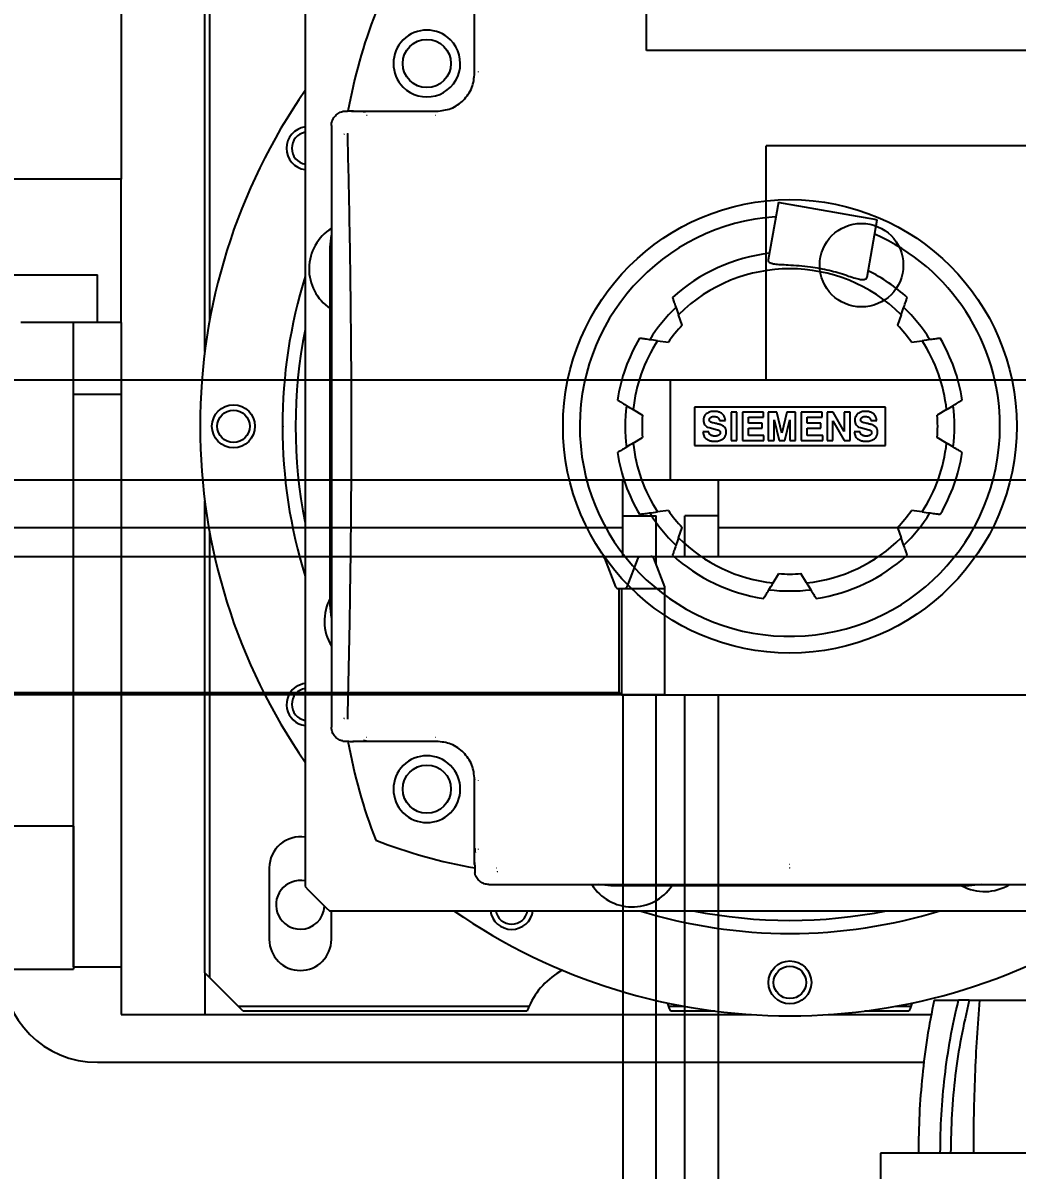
# Model space of a CAD drawing. Header units: inches. Extents: x -347369 to -260369, y 119522 to 149869.
# Drawn here: x -344719.2 to -344511.1, y 139558.1 to 139798.4 of the extents above; entities that cross this region are included whole.
import ezdxf

# ---------------------------------------------------------------- set-up
doc = ezdxf.new("R2010")
doc.units = ezdxf.units.IN
doc.header["$LTSCALE"] = 300
doc.linetypes.add('DOT2', pattern=[0.635, 0, -0.635])
doc.layers.add('INCASTELLATURA MOT', color=4, linetype='Continuous')
doc.layers.add('QUOTE', color=7, linetype='Continuous')
doc.styles.get("Standard").update_dxf_attribs({"font": 'romans.shx'})
doc.dimstyles.new('sc1a100_pollici', dxfattribs={"dimscale": 100, "dimtxt": 3, "dimasz": 3, "dimexe": 0, "dimexo": 0, "dimgap": 1, "dimtad": 1, "dimzin": 12, "dimdsep": 46, "dimtxsty": 'Standard', "dimblk": 'CLOSEDBLANK', "dimcen": 1, "dimclrd": 253, "dimclre": 253, "dimclrt": 2, "dimadec": 0, "dimazin": 3, "dimtfac": 1, "dimtmove": 0, "dimatfit": 1, "dimldrblk": 'CLOSEDBLANK', "dimfxl": 1, "dimtolj": 1, "dimtzin": 0, "dimarcsym": 0})

# ---------------------------------------------------------------- blocks, each defined once
blk = doc.blocks.new('_ClosedBlank')
at = {"color": 0, "linetype": 'ByBlock', "lineweight": -2}
for p, q in [((-1, 0.16667), (0, 0)), ((-1, 0.16667), (-1, -0.16667)), ((0, 0), (-1, -0.16667))]:
    blk.add_line(p, q, dxfattribs=at)
blk = doc.blocks.new('*D17')
at = {"layer": 'Defpoints', "color": 0, "transparency": 16777216}
for p in [(-346133.63, 139932.66), (-344588.62, 139932.66), (-345533.63, 138999.66)]:
    blk.add_point(p, dxfattribs=at)
at = {"layer": 'QUOTE', "color": 253, "lineweight": -2, "transparency": 16777216}
for p, q in [((-346133.63, 140232.66), (-346133.63, 143475.51)), ((-344588.62, 139932.66), (-346133.63, 139932.66)), ((-346133.63, 138999.66), (-346133.63, 139932.66)), ((-345533.63, 138999.66), (-346133.63, 138999.66)), ((-346133.63, 138699.66), (-346133.63, 138399.66))]:
    blk.add_line(p, q, dxfattribs=at)
at = {"layer": 'QUOTE', "color": 253, "lineweight": -2, "transparency": 16777216, "xscale": 300, "yscale": 300, "zscale": 300}
for p, rotation in [((-346133.63, 139932.66), 270), ((-346133.63, 138999.66), 90)]:
    blk.add_blockref('_ClosedBlank', p, dxfattribs=dict(at, rotation=rotation))
at = {"layer": 'QUOTE', "color": 2, "transparency": 16777216, "char_height": 300, "attachment_point": 5, "rotation": 90}
for s, insert in [('\\A1;[3\'-0 3/4"]', (-345805.06, 142004.08)), ('\\A1;933', (-346383.63, 142004.08))]:
    blk.add_mtext(s, dxfattribs=dict(at, insert=insert))
blk = doc.blocks.new('*U50')
at = {"layer": 'INCASTELLATURA MOT', "linetype": 'Continuous'}
for p, q in [((-5820, 773), (-5980, 773)), ((-5980, 724), (-5980, 773)), ((-6000, 724), (0, 724)), ((-6000, 703), (-6000, 724)), ((-6000, 703), (0, 703)), ((-5990, 703), (-5990, 687)), ((-5990, 695.5), (-5997, 695.5)), ((-5997, 687), (-5997, 695.5)), ((-10, 692.97), (-5990, 692.97)), ((-6009.09, 680.64), (-6006.78, 686.61)), ((-6006.19, 687), (-14.39, 687)), ((-6010.29, 680.25), (-6010.29, 658)), ((-6010.29, 680.25), (-6009.68, 680.25)), ((-6010.29, 658), (-0.71, 658)), ((-5997, 420.5), (-5997, 658)), ((-5990, 658), (-5990, 408))]:
    blk.add_line(p, q, dxfattribs=at)
at = {"layer": 'INCASTELLATURA MOT'}
blk.add_lwpolyline([(-6004.99, 933), (-5, 933), (-5, 793), (-6004.99, 793)], close=True, dxfattribs=at)
at = {"layer": 'INCASTELLATURA MOT', "linetype": 'Continuous'}
blk.add_circle((-5960, 748), 8.75, dxfattribs=at)
at = {"layer": 'INCASTELLATURA MOT', "linetype": 'Continuous', "extrusion": (0, 0, -1)}
blk.add_ellipse((-6006.19, 686.4), major_axis=(-0.637, 0), ratio=0.942476, start_param=0.349066, end_param=1.570796, dxfattribs=at)
at = {"layer": 'INCASTELLATURA MOT', "linetype": 'Continuous'}
blk.add_ellipse((-6009.68, 680.85), major_axis=(-0.637, 0), ratio=0.942476, start_param=1.570796, end_param=2.792527, dxfattribs=at)
blk = doc.blocks.new('*U49')
at = {"layer": 'INCASTELLATURA MOT'}
for p, q in [((-480, 724), (0, 724)), ((0, 703), (0, 724)), ((-480, 703), (0, 703)), ((-10, 687), (-10, 703)), ((-10, 695.5), (-3, 695.5)), ((-3, 685.29), (-3, 695.5)), ((-10, 692.97), (-470, 692.97)), ((-506.19, 687), (-14.39, 687)), ((-14.39, 687), (-4.11, 687)), ((-13.8, 686.61), (-11.49, 680.64)), ((-1.21, 680.64), (-3.51, 686.61)), ((-10.9, 680.25), (-1.19, 680.25)), ((-10.77, 658.5), (-10.77, 680.25)), ((-1.19, 658), (-1.19, 680.6)), ((-509.1, 658.5), (-10.77, 658.5)), ((-10.77, 658.5), (-10.59, 658)), ((-1.19, 658), (-509.1, 658)), ((-10, 658), (-10, 412)), ((-3, 420.5), (-3, 658)), ((-125, 630.5), (-155, 630.5)), ((-125, 630.5), (-125, 600.5)), ((-155, 600.5), (-125, 600.5))]:
    blk.add_line(p, q, dxfattribs=at)
for centre, start_param, end_param in [((-14.39, 686.4), 3.490659, 4.712389), ((-4.11, 686.4), 3.490659, 4.712389), ((-10.9, 680.85), 0.349066, 1.570796), ((-0.61, 680.85), 0.349066, 0.421946)]:
    blk.add_ellipse(centre, major_axis=(-0.637, 0), ratio=0.942476, start_param=start_param, end_param=end_param, dxfattribs=at)
blk = doc.blocks.new('A$C2dc59534')
at = {"layer": 'INCASTELLATURA MOT', "color": 40, "linetype": 'Continuous', "lineweight": 25}
for p, q in [((144, 916), (144, 816)), ((162.5, 866.87), (162.5, 786.38)), ((161.5, 779.92), (161.5, 863.69)), ((182.5, 860.66), (182.5, 667.82)), ((218, 838.24), (218, 852.63)), ((194.73, 830.1), (195.61, 830.24)), ((195.3, 830.21), (194.96, 830.17)), ((195.61, 830.24), (195.53, 830.17)), ((195.61, 830.24), (210, 830.24)), ((188, 827.24), (188, 701.24)), ((188, 822.24), (188, 706.24)), ((144, 816), (-56, 816)), ((144, 786), (144, 816)), ((281.61, 811.17), (279.49, 799.14)), ((281.61, 811.17), (282.15, 811.07)), ((282.15, 811.07), (285.81, 810.43)), ((285.81, 810.43), (298.1, 808.26)), ((298.1, 808.26), (301.76, 807.62)), ((300.17, 795.5), (302.29, 807.52)), ((301.76, 807.62), (302.29, 807.52)), ((187.75, 801.74), (188, 804.31)), ((187.75, 801.74), (188, 801.74)), ((187.75, 726.74), (187.75, 801.74)), ((-56, 796), (139, 796)), ((139, 786), (139, 796)), ((139, 786), (123, 786)), ((134, 771), (134, 786)), ((144, 786), (139, 786)), ((144, 786), (144, 641)), ((261.47, 785.46), (260.7, 787.61)), ((307.3, 787.61), (306.53, 785.46)), ((256.3, 782.17), (258.56, 781.87)), ((309.44, 781.87), (311.7, 782.17)), ((134, 771), (144, 771)), ((251.19, 767.74), (253.14, 766.55)), ((264, 768.24), (264, 760.24)), ((304, 768.24), (264, 768.24)), ((271.68, 767.24), (271.68, 761.24)), ((272.9, 767.24), (271.68, 767.24)), ((272.9, 761.24), (272.9, 767.24)), ((274.09, 767.24), (274.09, 761.24)), ((278.45, 767.24), (274.09, 767.24)), ((278.45, 766.16), (278.45, 767.24)), ((281.3, 767.24), (279.48, 767.24)), ((279.48, 767.24), (279.48, 761.24)), ((282.34, 762.83), (281.3, 767.24)), ((283.39, 767.24), (282.34, 762.83)), ((285.21, 767.24), (283.39, 767.24)), ((285.21, 761.24), (285.21, 767.24)), ((286.4, 767.24), (286.4, 761.24)), ((290.75, 767.24), (286.4, 767.24)), ((290.75, 766.16), (290.75, 767.24)), ((293.06, 767.24), (291.78, 767.24)), ((291.78, 767.24), (291.78, 761.24)), ((295.39, 763.13), (293.06, 767.24)), ((296.61, 767.24), (295.39, 767.24)), ((295.39, 767.24), (295.39, 763.13)), ((296.61, 761.24), (296.61, 767.24)), ((304, 760.24), (304, 768.24)), ((316.81, 767.74), (314.86, 766.55)), ((265.91, 765.22), (266.07, 764.73)), ((266.07, 764.73), (266.19, 764.55)), ((269.27, 765.43), (270.49, 765.43)), ((270.43, 764.02), (270.08, 764.26)), ((275.31, 764.93), (275.31, 766.16)), ((275.31, 766.16), (278.45, 766.16)), ((278.17, 764.93), (275.31, 764.93)), ((278.17, 763.86), (278.17, 764.93)), ((280.7, 761.24), (280.7, 765.61)), ((280.7, 765.61), (281.73, 761.24)), ((282.95, 761.24), (283.99, 765.61)), ((283.99, 765.61), (283.99, 761.24)), ((287.62, 764.93), (287.62, 766.16)), ((287.62, 766.16), (290.75, 766.16)), ((290.48, 764.93), (287.62, 764.93)), ((290.48, 763.86), (290.48, 764.93)), ((293, 765.36), (295.35, 761.24)), ((293, 761.24), (293, 765.36)), ((297.6, 765.22), (297.76, 764.73)), ((297.76, 764.73), (297.88, 764.55)), ((300.96, 765.43), (302.18, 765.43)), ((302.12, 764.02), (301.77, 764.26)), ((251.19, 760.74), (253.14, 761.93)), ((267.02, 763.11), (265.8, 763.11)), ((266.7, 764.09), (267.1, 763.96)), ((267.1, 763.96), (268.84, 763.51)), ((275.31, 762.32), (275.31, 763.86)), ((275.31, 763.86), (278.17, 763.86)), ((278.58, 762.32), (275.31, 762.32)), ((278.58, 761.24), (278.58, 762.32)), ((287.62, 762.32), (287.62, 763.86)), ((287.62, 763.86), (290.48, 763.86)), ((290.89, 762.32), (287.62, 762.32)), ((290.89, 761.24), (290.89, 762.32)), ((298.71, 763.11), (297.49, 763.11)), ((298.39, 764.09), (298.79, 763.96)), ((298.79, 763.96), (300.53, 763.51)), ((316.81, 760.74), (314.86, 761.93)), ((264, 760.24), (304, 760.24)), ((271.68, 761.24), (272.9, 761.24)), ((274.09, 761.24), (278.58, 761.24)), ((279.48, 761.24), (280.7, 761.24)), ((281.73, 761.24), (282.95, 761.24)), ((283.99, 761.24), (285.21, 761.24)), ((286.4, 761.24), (290.89, 761.24)), ((291.78, 761.24), (293, 761.24)), ((295.35, 761.24), (296.61, 761.24)), ((161.5, 649.74), (161.5, 748.56)), ((258.56, 746.61), (256.3, 746.31)), ((311.7, 746.31), (309.44, 746.61)), ((260.7, 740.87), (261.47, 743.02)), ((306.53, 743.02), (307.3, 740.87)), ((162.5, 742.1), (162.5, 648.74)), ((280.5, 731.43), (281.69, 733.38)), ((287.5, 731.43), (286.31, 733.38)), ((188, 724.17), (187.75, 726.74)), ((187.75, 726.74), (188, 726.74)), ((195.61, 698.24), (194.8, 698.41)), ((194.88, 698.32), (195.2, 698.28)), ((195.61, 698.24), (195.53, 698.31)), ((210, 698.24), (195.61, 698.24)), ((218, 675.85), (218, 690.24)), ((218, 675.85), (218.07, 675.77)), ((218.14, 674.97), (218, 675.85)), ((218.03, 675.54), (218.07, 675.2)), ((175, 671.74), (175, 656.74)), ((221, 668.24), (347, 668.24)), ((226, 668.24), (342, 668.24)), ((246.5, 667.99), (243.93, 668.24)), ((324.07, 668.24), (321.5, 667.99)), ((321.5, 667.99), (246.5, 667.99)), ((187.58, 662.74), (380.42, 662.74)), ((188, 656.74), (188, 662.74)), ((134, 651), (144, 651)), ((162.5, 648.74), (161.5, 649.74)), ((161.5, 649.74), (161.5, 641)), ((162.5, 648.74), (168.5, 642.74)), ((168.5, 642.74), (229.38, 642.74)), ((169.5, 641.74), (168.5, 642.74)), ((228.98, 641.74), (169.5, 641.74)), ((258.29, 643.45), (258.62, 642.74)), ((258.62, 642.74), (261.86, 642.74)), ((268.32, 641.74), (259.02, 641.74)), ((308.98, 641.74), (299.68, 641.74)), ((306.14, 642.74), (309.38, 642.74)), ((309.38, 642.74), (309.71, 643.45)), ((314.19, 644), (319.3, 644)), ((321.56, 644), (319.3, 644)), ((321.56, 644), (323.65, 644)), ((323.7, 644), (343.5, 644)), ((144, 641), (161.5, 641)), ((161.5, 641), (275.99, 641)), ((292.01, 641), (313.64, 641)), ((139, 631), (312.1, 631)), ((303, 612), (303, 602.47)), ((391, 612), (303, 612))]:
    blk.add_line(p, q, dxfattribs=at)
at = {"layer": 'INCASTELLATURA MOT', "color": 40, "linetype": 'DOT2', "lineweight": 18}
for p, q in [((218.83, 838.44), (218.83, 852.87)), ((195.37, 829.41), (209.8, 829.41)), ((282.15, 811.07), (279.92, 798.45)), ((285.81, 810.43), (283.62, 798)), ((298.1, 808.26), (295.91, 795.84)), ((301.76, 807.62), (299.53, 794.99)), ((209.8, 699.07), (195.37, 699.07)), ((218.83, 675.61), (218.83, 690.04))]:
    blk.add_line(p, q, dxfattribs=at)
at = {"layer": 'INCASTELLATURA MOT', "color": 4, "linetype": 'Continuous', "lineweight": 25}
blk.add_line((134, 651), (134, 771), dxfattribs=at)
at = {"layer": 'INCASTELLATURA MOT', "color": 40, "linetype": 'Continuous', "lineweight": 25, "flags": 128}
blk.add_lwpolyline([(180.86, 709.89), (182.05, 710.36), (182.5, 710.45)], dxfattribs=at)
at = {"layer": 'INCASTELLATURA MOT', "color": 40, "linetype": 'Continuous', "lineweight": 25}
for centre, radius in [((207.99, 840.25), 5.05), ((284, 764.24), 47.5), ((167.5, 764.24), 4.5), ((167.5, 764.24), 3.4), ((207.99, 688.23), 5.05), ((284, 647.74), 4.5), ((284, 647.74), 3.4)]:
    blk.add_circle(centre, radius, dxfattribs=at)
for centre, radius, start, end in [((296.77, 811.77), 106.9, 158.5071, 170.0529), ((207.99, 840.25), 7, 45, 225), ((207.99, 840.25), 7, 225, 45), ((284, 764.24), 123.5, 145.2717, 180), ((183.11, 822.49), 4.5, 97.7656, 262.2344), ((183.11, 822.49), 3.4, 100.3019, 259.6981), ((284, 764.24), 44, 93.8061, 0), ((193.32, 797.24), 10, 122.1384, 236.1538), ((284, 764.24), 44, 0, 66.1939), ((284, 764.24), 36.5, 96.7186, 132.3334), ((284, 764.24), 106.25, 162.8031, 180), ((284, 764.24), 33, 45.0883, 134.9117), ((284, 764.24), 36.5, 47.6666, 63.2814), ((284, 764.24), 34.5, 133.7362, 148.2638), ((284, 764.24), 34.5, 31.7362, 46.2638), ((284, 764.24), 103.5, 168.718, 191.282), ((284, 764.24), 30.95, 136.7242, 145.2758), ((284, 764.24), 30.95, 34.7242, 43.2758), ((284, 764.24), 36.5, 149.6666, 171.3334), ((284, 764.24), 33, 147.0883, 173.9117), ((284, 764.24), 33, 6.0883, 32.9117), ((284, 764.24), 36.5, 8.6666, 30.3334), ((284, 764.24), 34.5, 172.7362, 187.2638), ((284, 764.24), 34.5, 352.7362, 7.2638), ((284, 764.24), 123.5, 180, 214.7283), ((284, 764.24), 106.25, 180, 197.1969), ((284, 764.24), 30.95, 175.7242, 184.2758), ((284, 764.24), 30.95, 355.7242, 4.2758), ((284, 764.24), 33, 186.0883, 212.9117), ((284, 764.24), 33, 327.0883, 353.9117), ((284, 764.24), 36.5, 188.6666, 210.3334), ((284, 764.24), 36.5, 329.6666, 351.3334), ((284, 764.24), 34.5, 211.7362, 226.2638), ((284, 764.24), 30.95, 214.7242, 223.2758), ((284, 764.24), 30.95, 316.7242, 325.2758), ((284, 764.24), 34.5, 313.7362, 328.2638), ((284, 764.24), 33, 225.0883, 263.9117), ((284, 764.24), 33, 276.0883, 314.9117), ((284, 764.24), 36.5, 227.6666, 261.3334), ((284, 764.24), 36.5, 278.6666, 312.3334), ((284, 764.24), 30.95, 265.7242, 274.2758), ((196.54, 723.46), 10, 151.5376, 211.3363), ((284, 764.24), 34.5, 262.7362, 277.2638), ((183.11, 705.99), 4.5, 120, 262.2344), ((183.11, 705.99), 3.4, 100.3019, 259.6981), ((296.77, 716.71), 106.9, 189.9458, 201.4929), ((207.99, 688.23), 7, 315, 135), ((207.99, 688.23), 7, 135, 315), ((181.5, 671.74), 6.5, 81.1501, 180), ((236.47, 777.01), 106.9, 248.5071, 260.0529), ((181.5, 664), 5.1, 78.6923, 270), ((251, 673.56), 10, 212.1384, 326.1538), ((324.78, 676.78), 10, 241.5376, 301.3363), ((284, 764.24), 140, 223.5312, 226.4688), ((181.5, 664), 5.1, 270, 356.457), ((284, 764.24), 123.5, 235.2717, 304.7283), ((225.75, 663.35), 4.5, 187.7656, 352.2344), ((225.75, 663.35), 3.4, 190.3019, 349.6981), ((284, 764.24), 106.25, 252.8031, 287.1969), ((284, 764.24), 103.5, 258.718, 281.282), ((181.5, 656.74), 6.5, 180, 0), ((139, 651), 20, 180, 270), ((244, 636.24), 16, 118.5209, 156.0305), ((244, 636.24), 16, 156.0305, 159.8945), ((244, 636.24), 16, 20.1055, 23.9695), ((324, 636.24), 16, 156.0305, 159.8945)]:
    blk.add_arc(centre, radius, start, end, dxfattribs=at)
at = {"layer": 'INCASTELLATURA MOT', "color": 40, "linetype": 'DOT2', "lineweight": 18}
for radius, start, end in [(106.26, 162.7856, 180), (106.11, 163.0477, 180), (102.5, 171.9901, 188.0099), (106.26, 180, 197.2144), (106.11, 180, 196.9523), (106.26, 252.7856, 287.2144), (106.11, 253.0477, 286.9523), (102.5, 261.9901, 278.0099)]:
    blk.add_arc((284, 764.24), radius, start, end, dxfattribs=at)
for points, knots in [([(209.8, 829.41), (210.68, 829.48), (212.43, 829.63), (214.86, 830.81), (216.97, 832.71), (218.52, 835.34), (218.73, 837.41), (218.83, 838.44)], [0, 0, 0, 0, 0.186753, 0.373655, 0.560269, 0.780184, 1, 1, 1, 1]), ([(218, 838.24), (218.01, 838.27), (218.04, 838.32), (218.26, 838.38), (218.53, 838.42), (218.73, 838.43), (218.83, 838.44)], [0, 0, 0, 0, 0.279697, 0.559402, 0.77971, 1, 1, 1, 1]), ([(190.67, 825.42), (190.75, 826.14), (190.92, 827.58), (192.28, 829.16), (193.65, 829.97), (194.47, 830.07), (194.73, 830.1)], [0, 0, 0, 0, 0.316394, 0.632775, 0.882383, 1, 1, 1, 1]), ([(191.42, 825.58), (191.48, 826.16), (191.61, 827.31), (192.72, 828.59), (194.04, 829.3), (194.93, 829.37), (195.37, 829.41)], [0, 0, 0, 0, 0.279368, 0.558725, 0.779272, 1, 1, 1, 1]), ([(195.53, 830.17), (195.52, 830.17), (195.49, 830.15), (195.44, 829.98), (195.39, 829.71), (195.38, 829.51), (195.37, 829.41)], [0, 0, 0, 0, 0.048329, 0.417877, 0.70895, 1, 1, 1, 1]), ([(210, 830.24), (209.97, 830.23), (209.92, 830.2), (209.86, 829.98), (209.82, 829.71), (209.81, 829.51), (209.8, 829.41)], [0, 0, 0, 0, 0.279697, 0.559402, 0.77971, 1, 1, 1, 1]), ([(188, 827.24), (188.04, 827.07), (188.13, 826.73), (188.87, 826.12), (189.99, 825.68), (190.67, 825.42)], [0, 0, 0, 0, 0.280011, 0.560022, 1, 1, 1, 1]), ([(190.67, 825.42), (190.7, 825.44), (190.75, 825.47), (190.94, 825.52), (191.17, 825.56), (191.34, 825.57), (191.42, 825.58)], [0, 0, 0, 0, 0.279781, 0.559576, 0.779798, 1, 1, 1, 1]), ([(190.67, 703.06), (190.8, 708.73), (191.05, 720.06), (191.31, 737.2), (191.45, 754.4), (191.46, 771.9), (191.33, 789.64), (191.07, 807.61), (190.8, 819.48), (190.67, 825.42)], [0, 0, 0, 0, 0.140001, 0.280001, 0.420002, 0.560002, 0.706668, 0.853334, 1, 1, 1, 1]), ([(190.67, 703.06), (190.22, 702.89), (189.3, 702.55), (188.26, 701.95), (188.1, 701.51), (188, 701.24)], [0, 0, 0, 0, 0.280011, 0.560022, 1, 1, 1, 1]), ([(190.67, 703.06), (190.7, 703.04), (190.75, 703.01), (190.94, 702.96), (191.17, 702.92), (191.34, 702.91), (191.42, 702.9)], [0, 0, 0, 0, 0.279792, 0.559577, 0.779794, 1, 1, 1, 1]), ([(194.8, 698.41), (194.36, 698.47), (193.22, 698.62), (191.81, 699.76), (190.82, 701.37), (190.72, 702.5), (190.67, 703.06)], [0, 0, 0, 0, 0.192521, 0.505982, 0.752971, 1, 1, 1, 1]), ([(195.37, 699.07), (194.81, 699.13), (193.67, 699.26), (192.33, 700.24), (191.53, 701.55), (191.45, 702.45), (191.42, 702.9)], [0, 0, 0, 0, 0.280054, 0.559553, 0.779753, 1, 1, 1, 1]), ([(195.53, 698.31), (195.52, 698.31), (195.49, 698.33), (195.44, 698.5), (195.39, 698.77), (195.38, 698.97), (195.37, 699.07)], [0, 0, 0, 0, 0.048328, 0.417876, 0.708949, 1, 1, 1, 1]), ([(218.83, 690.04), (218.76, 690.92), (218.61, 692.67), (217.43, 695.1), (215.53, 697.21), (212.9, 698.76), (210.83, 698.97), (209.8, 699.07)], [0, 0, 0, 0, 0.186755, 0.373652, 0.560269, 0.780185, 1, 1, 1, 1]), ([(210, 698.24), (209.97, 698.25), (209.92, 698.28), (209.86, 698.5), (209.82, 698.77), (209.81, 698.97), (209.8, 699.07)], [0, 0, 0, 0, 0.279697, 0.559402, 0.77971, 1, 1, 1, 1]), ([(218, 690.24), (218.01, 690.21), (218.04, 690.16), (218.26, 690.1), (218.53, 690.06), (218.73, 690.05), (218.83, 690.04)], [0, 0, 0, 0, 0.279697, 0.559402, 0.77971, 1, 1, 1, 1]), ([(218.07, 675.77), (218.07, 675.76), (218.09, 675.73), (218.26, 675.68), (218.53, 675.63), (218.73, 675.62), (218.83, 675.61)], [0, 0, 0, 0, 0.048328, 0.417876, 0.708949, 1, 1, 1, 1]), ([(222.66, 671.66), (222.08, 671.72), (220.93, 671.85), (219.65, 672.96), (218.94, 674.28), (218.87, 675.17), (218.83, 675.61)], [0, 0, 0, 0, 0.279368, 0.558726, 0.779272, 1, 1, 1, 1]), ([(222.82, 670.91), (222.1, 670.99), (220.66, 671.16), (219.08, 672.52), (218.27, 673.89), (218.17, 674.71), (218.14, 674.97)], [0, 0, 0, 0, 0.316394, 0.632775, 0.882383, 1, 1, 1, 1]), ([(221, 668.24), (221.17, 668.28), (221.51, 668.37), (222.12, 669.11), (222.56, 670.23), (222.82, 670.91)], [0, 0, 0, 0, 0.280011, 0.560022, 1, 1, 1, 1]), ([(284, 672.44), (278.25, 672.43), (266.74, 672.4), (250.75, 672.22), (236.04, 671.97), (227.12, 671.76), (222.66, 671.66)], [0, 0, 0, 0, 0.279995, 0.5599902, 0.779995, 1, 1, 1, 1]), ([(222.82, 670.91), (222.8, 670.94), (222.77, 670.99), (222.72, 671.18), (222.68, 671.41), (222.67, 671.58), (222.66, 671.66)], [0, 0, 0, 0, 0.279785, 0.559583, 0.779801, 1, 1, 1, 1]), ([(284, 671.69), (278.26, 671.68), (266.78, 671.65), (250.83, 671.47), (236.17, 671.22), (227.27, 671.01), (222.82, 670.91)], [0, 0, 0, 0, 0.279995, 0.55999, 0.779995, 1, 1, 1, 1]), ([(345.34, 671.66), (339.66, 671.79), (328.3, 672.05), (312.34, 672.28), (297.56, 672.42), (288.52, 672.43), (284, 672.44)], [0, 0, 0, 0, 0.279996, 0.559991, 0.779995, 1, 1, 1, 1]), ([(284, 671.69), (284, 671.72), (284, 671.77), (284, 672.02), (284, 672.28), (284, 672.44)], [0, 0, 0, 0, 0.280797, 0.561625, 1, 1, 1, 1]), ([(345.18, 670.91), (339.51, 671.04), (328.18, 671.29), (312.26, 671.53), (297.53, 671.67), (288.51, 671.68), (284, 671.69)], [0, 0, 0, 0, 0.279996, 0.559991, 0.779995, 1, 1, 1, 1])]:
    blk.add_open_spline(points, degree=3, knots=knots, dxfattribs=at)
at = {"layer": 'INCASTELLATURA MOT', "color": 40, "linetype": 'Continuous', "lineweight": 25}
for points, knots in [([(210, 830.24), (211.04, 830.35), (212.6, 830.52), (214.46, 831.54), (215.69, 832.55), (216.7, 833.77), (217.72, 835.64), (217.89, 837.2), (218, 838.24)], [0, 0, 0, 0, 0.24943, 0.375768, 0.499978, 0.624194, 0.750547, 1, 1, 1, 1]), ([(188, 827.24), (188.03, 827.58), (188.1, 828.25), (188.62, 829.15), (189.38, 829.82), (190.04, 830.14), (190.4, 830.17), (190.43, 830.18)], [0, 0, 0, 0, 0.244632, 0.489247, 0.734243, 0.979317, 1, 1, 1, 1]), ([(192.62, 830.24), (192.15, 830.24), (191.2, 830.23), (190.68, 830.2), (190.43, 830.18)], [0, 0, 0, 0, 0.5016976, 1, 1, 1, 1]), ([(192.2, 830.24), (192.42, 830.24), (193.21, 830.24), (194.6, 830.24), (195.61, 830.24)], [0, 0, 0, 0, 0.2780124, 1, 1, 1, 1]), ([(195.53, 830.18), (195.38, 830.19), (195.1, 830.21), (194.81, 830.18), (194.67, 830.16)], [0, 0, 0, 0, 0.497154, 1, 1, 1, 1]), ([(191.42, 702.9), (191.55, 708.58), (191.81, 719.94), (192.07, 737.13), (192.22, 754.37), (192.23, 771.92), (192.09, 789.71), (191.83, 807.72), (191.55, 819.63), (191.42, 825.58)], [0, 0, 0, 0, 0.140001, 0.280001, 0.420002, 0.560002, 0.706668, 0.853334, 1, 1, 1, 1]), ([(279.92, 798.45), (279.7, 798.62), (279.41, 798.85), (279.53, 799.07), (279.56, 799.13)], [0, 0, 0, 0, 0.743832, 1, 1, 1, 1]), ([(283.62, 798), (283.09, 798.03), (282.02, 798.07), (280.77, 798.18), (280.14, 798.32), (279.97, 798.42), (279.92, 798.45)], [0, 0, 0, 0, 0.301737, 0.603686, 0.900274, 1, 1, 1, 1]), ([(295.91, 795.84), (294.69, 796.2), (292.21, 796.94), (288.04, 797.72), (285.17, 797.9), (283.62, 798)], [0, 0, 0, 0, 0.3078736, 0.6246816, 1, 1, 1, 1]), ([(295.91, 795.84), (296.41, 795.68), (297.43, 795.35), (298.64, 795.03), (299.28, 794.94), (299.48, 794.98), (299.53, 794.99)], [0, 0, 0, 0, 0.301737, 0.603686, 0.900274, 1, 1, 1, 1]), ([(299.53, 794.99), (299.79, 795.08), (300.15, 795.19), (300.11, 795.44), (300.1, 795.51)], [0, 0, 0, 0, 0.743832, 1, 1, 1, 1]), ([(259.42, 791.22), (259.43, 791.18), (259.46, 791.1), (259.71, 790.39), (260.1, 789.3), (260.5, 788.17), (260.7, 787.61)], [0, 0, 0, 0, 0.248207, 0.496412, 0.748209, 1, 1, 1, 1]), ([(307.3, 787.61), (307.5, 788.17), (307.89, 789.28), (308.28, 790.38), (308.53, 791.09), (308.57, 791.18), (308.58, 791.22)], [0, 0, 0, 0, 0.248179, 0.496365, 0.748182, 1, 1, 1, 1]), ([(256.3, 782.17), (255.71, 782.25), (254.54, 782.4), (253.39, 782.56), (252.63, 782.66), (252.54, 782.67), (252.5, 782.67)], [0, 0, 0, 0, 0.248179, 0.496365, 0.748182, 1, 1, 1, 1]), ([(315.5, 782.67), (315.46, 782.67), (315.37, 782.66), (314.63, 782.56), (313.48, 782.41), (312.3, 782.25), (311.7, 782.17)], [0, 0, 0, 0, 0.248207, 0.496412, 0.748209, 1, 1, 1, 1]), ([(247.92, 769.74), (247.96, 769.72), (248.03, 769.67), (248.67, 769.28), (249.66, 768.68), (250.68, 768.05), (251.19, 767.74)], [0, 0, 0, 0, 0.248207, 0.496412, 0.748209, 1, 1, 1, 1]), ([(316.81, 767.74), (317.32, 768.05), (318.32, 768.66), (319.32, 769.27), (319.96, 769.67), (320.04, 769.72), (320.08, 769.74)], [0, 0, 0, 0, 0.248179, 0.496365, 0.748182, 1, 1, 1, 1]), ([(266.5, 766.86), (266.41, 766.76), (266.18, 766.54), (265.96, 766.08), (265.91, 765.61), (265.91, 765.32), (265.91, 765.22)], [0, 0, 0, 0, 0.2228826, 0.5194927, 0.835517, 1, 1, 1, 1]), ([(268.14, 767.37), (268.01, 767.37), (267.6, 767.35), (267.02, 767.23), (266.65, 766.96), (266.5, 766.86)], [0, 0, 0, 0, 0.229102, 0.691683, 1, 1, 1, 1]), ([(269.82, 766.88), (269.71, 766.95), (269.39, 767.18), (268.81, 767.34), (268.35, 767.36), (268.14, 767.37)], [0, 0, 0, 0, 0.22621, 0.645129, 1, 1, 1, 1]), ([(270.26, 766.34), (270.19, 766.45), (270.07, 766.65), (269.89, 766.81), (269.82, 766.88)], [0, 0, 0, 0, 0.568241, 1, 1, 1, 1]), ([(298.19, 766.86), (298.1, 766.76), (297.87, 766.54), (297.65, 766.08), (297.6, 765.61), (297.6, 765.32), (297.6, 765.22)], [0, 0, 0, 0, 0.222883, 0.519493, 0.835517, 1, 1, 1, 1]), ([(299.83, 767.37), (299.7, 767.37), (299.29, 767.35), (298.71, 767.23), (298.34, 766.96), (298.19, 766.86)], [0, 0, 0, 0, 0.229102, 0.691684, 1, 1, 1, 1]), ([(301.51, 766.88), (301.4, 766.95), (301.08, 767.18), (300.5, 767.34), (300.04, 767.36), (299.83, 767.37)], [0, 0, 0, 0, 0.22621, 0.64513, 1, 1, 1, 1]), ([(301.95, 766.34), (301.88, 766.45), (301.76, 766.65), (301.58, 766.81), (301.51, 766.88)], [0, 0, 0, 0, 0.56824, 1, 1, 1, 1]), ([(266.19, 764.55), (266.27, 764.46), (266.42, 764.29), (266.61, 764.17), (266.71, 764.12)], [0, 0, 0, 0, 0.530802, 1, 1, 1, 1]), ([(267.13, 765.58), (267.14, 765.65), (267.15, 765.78), (267.25, 765.96), (267.35, 766.04), (267.39, 766.08)], [0, 0, 0, 0, 0.346598, 0.698326, 1, 1, 1, 1]), ([(267.22, 765.31), (267.2, 765.34), (267.16, 765.4), (267.14, 765.49), (267.13, 765.56), (267.13, 765.58)], [0, 0, 0, 0, 0.351627, 0.767158, 1, 1, 1, 1]), ([(267.61, 765.05), (267.56, 765.07), (267.47, 765.1), (267.33, 765.18), (267.26, 765.26), (267.22, 765.31)], [0, 0, 0, 0, 0.333097, 0.612586, 1, 1, 1, 1]), ([(267.39, 766.08), (267.46, 766.13), (267.66, 766.25), (267.94, 766.29), (268.13, 766.29), (268.17, 766.29)], [0, 0, 0, 0, 0.316927, 0.835894, 1, 1, 1, 1]), ([(268.44, 764.84), (268.27, 764.87), (268, 764.93), (267.72, 765.01), (267.61, 765.05)], [0, 0, 0, 0, 0.597621, 1, 1, 1, 1]), ([(268.17, 766.29), (268.31, 766.29), (268.5, 766.28), (268.74, 766.2), (268.85, 766.14), (268.9, 766.1)], [0, 0, 0, 0, 0.529561, 0.76114, 1, 1, 1, 1]), ([(270.08, 764.26), (269.97, 764.33), (269.66, 764.52), (269.1, 764.69), (268.66, 764.79), (268.44, 764.84)], [0, 0, 0, 0, 0.230201, 0.612208, 1, 1, 1, 1]), ([(268.9, 766.1), (268.95, 766.06), (269.08, 765.94), (269.2, 765.7), (269.25, 765.51), (269.27, 765.43)], [0, 0, 0, 0, 0.257796, 0.67971, 1, 1, 1, 1]), ([(270.49, 765.43), (270.47, 765.63), (270.44, 765.94), (270.31, 766.23), (270.26, 766.34)], [0, 0, 0, 0, 0.619811, 1, 1, 1, 1]), ([(297.88, 764.55), (297.96, 764.46), (298.11, 764.29), (298.3, 764.17), (298.4, 764.12)], [0, 0, 0, 0, 0.530802, 1, 1, 1, 1]), ([(298.82, 765.58), (298.83, 765.65), (298.84, 765.78), (298.94, 765.96), (299.04, 766.04), (299.08, 766.08)], [0, 0, 0, 0, 0.346598, 0.698322, 1, 1, 1, 1]), ([(298.91, 765.31), (298.89, 765.34), (298.85, 765.4), (298.83, 765.49), (298.82, 765.56), (298.82, 765.58)], [0, 0, 0, 0, 0.351625, 0.767181, 1, 1, 1, 1]), ([(299.3, 765.05), (299.25, 765.07), (299.16, 765.1), (299.02, 765.18), (298.95, 765.26), (298.91, 765.31)], [0, 0, 0, 0, 0.3330988, 0.6125893, 1, 1, 1, 1]), ([(299.08, 766.08), (299.15, 766.13), (299.35, 766.25), (299.63, 766.29), (299.82, 766.29), (299.86, 766.29)], [0, 0, 0, 0, 0.316927, 0.835895, 1, 1, 1, 1]), ([(300.13, 764.84), (299.96, 764.87), (299.69, 764.93), (299.41, 765.01), (299.3, 765.05)], [0, 0, 0, 0, 0.5976203, 1, 1, 1, 1]), ([(299.86, 766.29), (300, 766.29), (300.19, 766.28), (300.43, 766.2), (300.54, 766.14), (300.59, 766.1)], [0, 0, 0, 0, 0.52956, 0.7611395, 1, 1, 1, 1]), ([(301.77, 764.26), (301.66, 764.33), (301.35, 764.52), (300.79, 764.69), (300.35, 764.79), (300.13, 764.84)], [0, 0, 0, 0, 0.230201, 0.612208, 1, 1, 1, 1]), ([(300.59, 766.1), (300.64, 766.06), (300.77, 765.94), (300.89, 765.7), (300.94, 765.51), (300.96, 765.43)], [0, 0, 0, 0, 0.257796, 0.67971, 1, 1, 1, 1]), ([(302.18, 765.43), (302.16, 765.63), (302.13, 765.94), (302, 766.23), (301.95, 766.34)], [0, 0, 0, 0, 0.6198108, 1, 1, 1, 1]), ([(265.8, 763.11), (265.82, 762.98), (265.85, 762.71), (265.96, 762.29), (266.11, 762.05), (266.19, 761.92)], [0, 0, 0, 0, 0.315941, 0.65012, 1, 1, 1, 1]), ([(266.19, 761.92), (266.32, 761.78), (266.56, 761.53), (266.87, 761.39), (267.01, 761.32)], [0, 0, 0, 0, 0.548326, 1, 1, 1, 1]), ([(267.47, 762.39), (267.4, 762.44), (267.24, 762.55), (267.1, 762.82), (267.05, 763.02), (267.02, 763.11)], [0, 0, 0, 0, 0.2901793, 0.6665563, 1, 1, 1, 1]), ([(268.34, 762.19), (268.32, 762.19), (268.29, 762.19), (268.25, 762.19), (268.22, 762.19), (268.19, 762.19), (268.16, 762.19), (268.13, 762.2), (268.09, 762.2), (268.06, 762.2), (268.04, 762.21), (268.01, 762.21), (267.98, 762.21), (267.95, 762.22), (267.91, 762.23), (267.89, 762.23), (267.84, 762.24), (267.79, 762.25), (267.74, 762.27), (267.72, 762.27), (267.69, 762.29), (267.66, 762.3), (267.62, 762.31), (267.6, 762.32), (267.58, 762.33), (267.56, 762.34), (267.53, 762.35), (267.51, 762.36), (267.49, 762.37), (267.47, 762.38), (267.47, 762.39)], [0, 0, 0, 0, 0.055472, 0.083208, 0.138681, 0.166416, 0.194152, 0.221887, 0.277361, 0.305097, 0.332832, 0.360568, 0.388304, 0.443779, 0.471515, 0.49925, 0.526986, 0.637979, 0.665716, 0.693452, 0.721188, 0.776668, 0.804404, 0.83214, 0.859877, 0.887614, 0.91535, 0.943087, 0.971536, 1, 1, 1, 1]), ([(269.14, 762.38), (269.05, 762.33), (268.88, 762.24), (268.6, 762.2), (268.42, 762.19), (268.34, 762.19)], [0, 0, 0, 0, 0.370466, 0.681758, 1, 1, 1, 1]), ([(268.84, 763.51), (268.91, 763.49), (269.01, 763.46), (269.15, 763.41), (269.21, 763.37), (269.24, 763.34)], [0, 0, 0, 0, 0.492953, 0.744532, 1, 1, 1, 1]), ([(269.43, 762.91), (269.43, 762.85), (269.42, 762.7), (269.31, 762.51), (269.2, 762.42), (269.14, 762.38)], [0, 0, 0, 0, 0.320203, 0.678104, 1, 1, 1, 1]), ([(269.24, 763.34), (269.28, 763.31), (269.36, 763.24), (269.42, 763.08), (269.43, 762.97), (269.43, 762.91)], [0, 0, 0, 0, 0.3281223, 0.6488364, 1, 1, 1, 1]), ([(270.04, 761.65), (270.14, 761.74), (270.37, 761.97), (270.61, 762.45), (270.64, 762.84), (270.66, 763.04)], [0, 0, 0, 0, 0.256519, 0.616467, 1, 1, 1, 1]), ([(270.66, 763.04), (270.65, 763.24), (270.63, 763.57), (270.46, 763.85), (270.39, 763.96)], [0, 0, 0, 0, 0.5941213, 1, 1, 1, 1]), ([(297.49, 763.11), (297.51, 762.98), (297.54, 762.71), (297.65, 762.29), (297.8, 762.05), (297.88, 761.92)], [0, 0, 0, 0, 0.315941, 0.65012, 1, 1, 1, 1]), ([(297.88, 761.92), (298.01, 761.78), (298.25, 761.53), (298.56, 761.39), (298.7, 761.32)], [0, 0, 0, 0, 0.548326, 1, 1, 1, 1]), ([(299.16, 762.39), (299.09, 762.44), (298.93, 762.55), (298.79, 762.82), (298.74, 763.02), (298.71, 763.11)], [0, 0, 0, 0, 0.2901785, 0.6665548, 1, 1, 1, 1]), ([(300.03, 762.19), (300.01, 762.19), (299.98, 762.19), (299.94, 762.19), (299.91, 762.19), (299.88, 762.19), (299.85, 762.19), (299.82, 762.2), (299.78, 762.2), (299.75, 762.2), (299.73, 762.21), (299.7, 762.21), (299.67, 762.21), (299.64, 762.22), (299.6, 762.23), (299.58, 762.23), (299.53, 762.24), (299.48, 762.25), (299.43, 762.27), (299.41, 762.27), (299.38, 762.29), (299.35, 762.3), (299.31, 762.31), (299.29, 762.32), (299.27, 762.33), (299.25, 762.34), (299.22, 762.35), (299.2, 762.36), (299.18, 762.37), (299.16, 762.38), (299.16, 762.39)], [0, 0, 0, 0, 0.055473, 0.083208, 0.138681, 0.166416, 0.194152, 0.221888, 0.277361, 0.305097, 0.332833, 0.360568, 0.388304, 0.443779, 0.471515, 0.499251, 0.526987, 0.63798, 0.665716, 0.693452, 0.721188, 0.776668, 0.804404, 0.832141, 0.859877, 0.887614, 0.915351, 0.943087, 0.971537, 1, 1, 1, 1]), ([(300.84, 762.38), (300.74, 762.33), (300.57, 762.24), (300.29, 762.2), (300.11, 762.19), (300.03, 762.19)], [0, 0, 0, 0, 0.3704687, 0.6817588, 1, 1, 1, 1]), ([(300.53, 763.51), (300.6, 763.49), (300.7, 763.46), (300.84, 763.41), (300.9, 763.37), (300.93, 763.34)], [0, 0, 0, 0, 0.492953, 0.744532, 1, 1, 1, 1]), ([(301.13, 762.91), (301.12, 762.85), (301.11, 762.7), (301, 762.51), (300.89, 762.42), (300.84, 762.38)], [0, 0, 0, 0, 0.320203, 0.678104, 1, 1, 1, 1]), ([(300.93, 763.34), (300.97, 763.31), (301.05, 763.24), (301.12, 763.08), (301.12, 762.97), (301.13, 762.91)], [0, 0, 0, 0, 0.328124, 0.648841, 1, 1, 1, 1]), ([(301.73, 761.65), (301.83, 761.74), (302.06, 761.97), (302.3, 762.45), (302.33, 762.84), (302.35, 763.04)], [0, 0, 0, 0, 0.256519, 0.616469, 1, 1, 1, 1]), ([(302.35, 763.04), (302.34, 763.24), (302.32, 763.57), (302.15, 763.85), (302.08, 763.96)], [0, 0, 0, 0, 0.594121, 1, 1, 1, 1]), ([(251.19, 760.74), (250.68, 760.43), (249.68, 759.82), (248.68, 759.21), (248.04, 758.81), (247.96, 758.76), (247.92, 758.74)], [0, 0, 0, 0, 0.248179, 0.496365, 0.748182, 1, 1, 1, 1]), ([(267.01, 761.32), (267.23, 761.25), (267.64, 761.13), (268.07, 761.12), (268.28, 761.11)], [0, 0, 0, 0, 0.518886, 1, 1, 1, 1]), ([(268.28, 761.11), (268.41, 761.12), (268.81, 761.13), (269.45, 761.24), (269.86, 761.52), (270.04, 761.65)], [0, 0, 0, 0, 0.213303, 0.6429424, 1, 1, 1, 1]), ([(298.7, 761.32), (298.92, 761.25), (299.33, 761.13), (299.76, 761.12), (299.97, 761.11)], [0, 0, 0, 0, 0.518886, 1, 1, 1, 1]), ([(299.97, 761.11), (300.1, 761.12), (300.5, 761.13), (301.14, 761.24), (301.55, 761.52), (301.73, 761.65)], [0, 0, 0, 0, 0.213303, 0.642942, 1, 1, 1, 1]), ([(320.08, 758.74), (320.04, 758.76), (319.97, 758.81), (319.33, 759.2), (318.34, 759.8), (317.32, 760.43), (316.81, 760.74)], [0, 0, 0, 0, 0.248207, 0.496412, 0.748209, 1, 1, 1, 1]), ([(252.5, 745.81), (252.54, 745.81), (252.63, 745.82), (253.37, 745.92), (254.52, 746.07), (255.7, 746.23), (256.3, 746.31)], [0, 0, 0, 0, 0.248207, 0.496412, 0.748209, 1, 1, 1, 1]), ([(311.7, 746.31), (312.29, 746.23), (313.46, 746.08), (314.61, 745.92), (315.37, 745.82), (315.46, 745.81), (315.5, 745.81)], [0, 0, 0, 0, 0.248179, 0.496365, 0.748182, 1, 1, 1, 1]), ([(260.7, 740.87), (260.5, 740.31), (260.11, 739.2), (259.72, 738.1), (259.47, 737.39), (259.43, 737.3), (259.42, 737.26)], [0, 0, 0, 0, 0.248179, 0.496365, 0.748182, 1, 1, 1, 1]), ([(308.58, 737.26), (308.57, 737.3), (308.54, 737.38), (308.29, 738.09), (307.9, 739.18), (307.5, 740.31), (307.3, 740.87)], [0, 0, 0, 0, 0.248207, 0.496412, 0.748209, 1, 1, 1, 1]), ([(278.5, 728.16), (278.52, 728.2), (278.57, 728.27), (278.96, 728.91), (279.56, 729.9), (280.19, 730.92), (280.5, 731.43)], [0, 0, 0, 0, 0.248207, 0.496412, 0.748209, 1, 1, 1, 1]), ([(287.5, 731.43), (287.81, 730.92), (288.42, 729.92), (289.03, 728.92), (289.43, 728.28), (289.48, 728.2), (289.5, 728.16)], [0, 0, 0, 0, 0.248179, 0.496365, 0.748182, 1, 1, 1, 1]), ([(190.43, 698.34), (190.29, 698.35), (189.81, 698.41), (189.09, 698.87), (188.41, 699.62), (188.05, 700.46), (188.01, 701.02), (188, 701.24)], [0, 0, 0, 0, 0.10491, 0.349444, 0.594345, 0.839306, 1, 1, 1, 1]), ([(190.43, 698.3), (190.68, 698.28), (191.2, 698.25), (192.15, 698.24), (192.63, 698.24)], [0, 0, 0, 0, 0.498303, 1, 1, 1, 1]), ([(195.61, 698.24), (194.95, 698.24), (193.72, 698.24), (192.9, 698.24), (192.51, 698.24)], [0, 0, 0, 0, 0.5292392, 1, 1, 1, 1]), ([(194.67, 698.32), (194.81, 698.3), (195.1, 698.27), (195.38, 698.29), (195.53, 698.3)], [0, 0, 0, 0, 0.50286, 1, 1, 1, 1]), ([(218, 690.24), (217.89, 691.28), (217.72, 692.84), (216.7, 694.7), (215.69, 695.93), (214.47, 696.94), (212.6, 697.96), (211.04, 698.13), (210, 698.24)], [0, 0, 0, 0, 0.2494297, 0.3757677, 0.4999776, 0.6241943, 0.7505469, 1, 1, 1, 1]), ([(218, 672.44), (218, 672.66), (218, 673.45), (218, 674.84), (218, 675.85)], [0, 0, 0, 0, 0.278013, 1, 1, 1, 1]), ([(218.06, 675.77), (218.05, 675.62), (218.03, 675.34), (218.06, 675.05), (218.08, 674.91)], [0, 0, 0, 0, 0.497154, 1, 1, 1, 1]), ([(218, 672.86), (218, 672.39), (218.01, 671.44), (218.04, 670.92), (218.06, 670.67)], [0, 0, 0, 0, 0.501697, 1, 1, 1, 1]), ([(221, 668.24), (220.66, 668.27), (219.99, 668.34), (219.09, 668.86), (218.42, 669.62), (218.1, 670.28), (218.07, 670.64), (218.06, 670.67)], [0, 0, 0, 0, 0.244632, 0.489247, 0.734243, 0.979317, 1, 1, 1, 1]), ([(314.19, 644), (313.68, 641.39), (312.68, 636.18), (311.68, 628.2), (311.04, 620.14), (310.96, 614.71), (310.92, 612)], [0, 0, 0, 0, 0.248179, 0.496365, 0.748182, 1, 1, 1, 1]), ([(315.5, 612), (315.54, 614.67), (315.63, 620.02), (316.37, 628.05), (317.52, 636.06), (318.7, 641.35), (319.3, 644)], [0, 0, 0, 0, 0.248207, 0.496412, 0.748209, 1, 1, 1, 1]), ([(321.56, 644), (320.96, 641.4), (319.76, 636.19), (318.57, 628.21), (317.8, 620.14), (317.71, 614.71), (317.66, 612)], [0, 0, 0, 0, 0.248069, 0.496145, 0.748071, 1, 1, 1, 1]), ([(323.7, 644), (323.5, 641.39), (323.11, 636.18), (322.72, 628.2), (322.47, 620.14), (322.43, 614.71), (322.42, 612)], [0, 0, 0, 0, 0.248179, 0.496365, 0.748182, 1, 1, 1, 1])]:
    blk.add_open_spline(points, degree=3, knots=knots, dxfattribs=at)

msp = doc.modelspace()

# ---------------------------------------------------------------- block references
msp.add_blockref('A$C2dc59534', (-344842.629, 138949.656))
at = {"layer": 'INCASTELLATURA MOT'}
for name, p in [('*U50', (-338583.625, 138999.656)), ('*U49', (-344583.625, 138999.656))]:
    msp.add_blockref(name, p, dxfattribs=at)

# ---------------------------------------------------------------- dimensions: what is measured, and where the dimension line sits
at = {"layer": 'QUOTE'}
dim = msp.add_linear_dim(base=(-346133.629, 139932.656), p1=(-345533.629, 138999.656), p2=(-344588.625, 139932.656), angle=90, dimstyle='sc1a100_pollici', override={"dimpost": '\\X'}, dxfattribs=at)
dim.commit()
dim.dimension.update_dxf_attribs({"geometry": '*D17', "text_midpoint": (-346133.629, 142004.084)})

doc.saveas('drawing.dxf')
